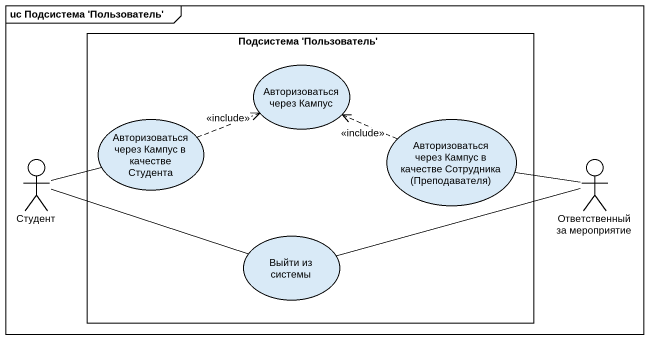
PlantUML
@startuml
mainframe uc Подсистема 'Пользователь'
rectangle "Подсистема 'Пользователь'" as Подсистема_Пользователь {
  usecase "Авторизоваться через Кампус" as Авторизоваться_через_Кампус
  usecase "Авторизоваться через Кампус в качестве Студента" as Авторизоваться_через_Кампус_2
  usecase "Авторизоваться через Кампус в качестве Сотрудника (Преподавателя)" as Авторизоваться_через_Кампус_3
  usecase "Выйти из системы" as Выйти_из_системы
}
actor Студент
actor "Ответственный за мероприятие" as Ответственный_за_мероприятие
Студент -right- Авторизоваться_через_Кампус_2
Студент -right- Выйти_из_системы
Авторизоваться_через_Кампус_2 .right.> Авторизоваться_через_Кампус : <<include>>
Авторизоваться_через_Кампус_3 .left.> Авторизоваться_через_Кампус : <<include>>
Ответственный_за_мероприятие -left- Авторизоваться_через_Кампус_3
Ответственный_за_мероприятие -left- Выйти_из_системы
@enduml
